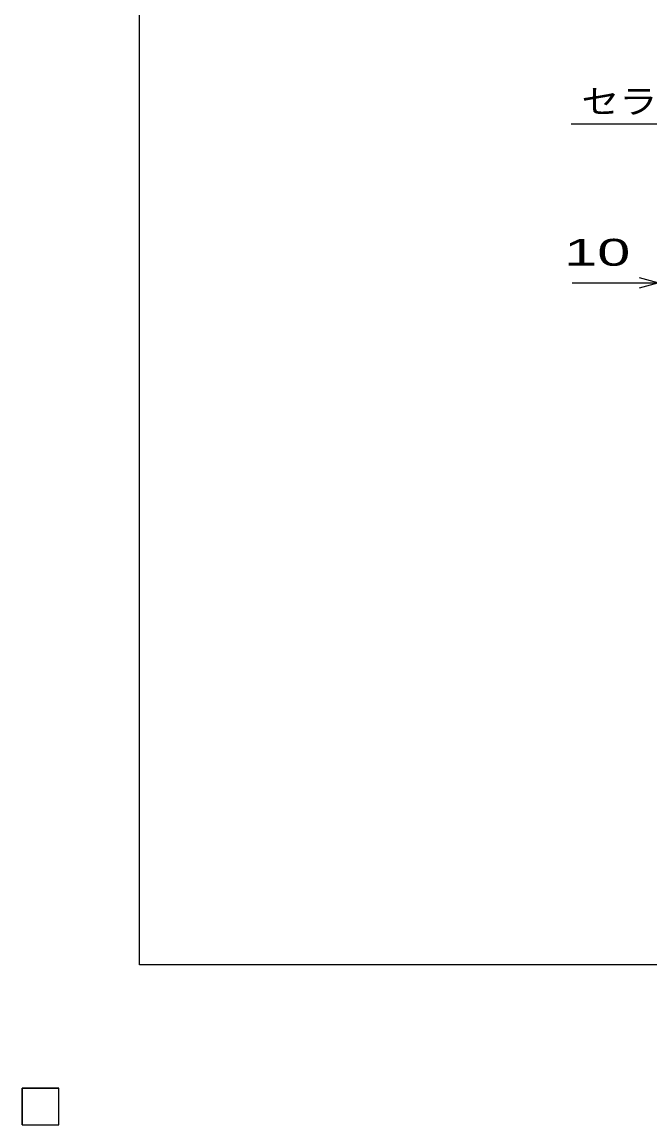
# Model space of a CAD drawing. Units: millimetres, scale not verified. Extents: x -1456 to 1389, y -1026 to 839.
# Drawn here: x -1456 to -1045, y -1026 to -304 of the extents above; entities that cross this region are included whole.
import ezdxf
from ezdxf.enums import TextEntityAlignment as Align

# ---------------------------------------------------------------- set-up
doc = ezdxf.new("R2010")
doc.units = ezdxf.units.MM
doc.header["$LTSCALE"] = 8
for name, color, linetype, lineweight in [('0_2', 150, 'Continuous', 25), ('16', 3, 'Continuous', 25), ('22', 2, 'Continuous', 25)]:
    doc.layers.add(name, color=color, linetype=linetype, lineweight=lineweight)
doc.styles.add('ベクトル', font='')
doc.styles.get('ベクトル').set_extended_font_data('ベクトル')

msp = doc.modelspace()

# ---------------------------------------------------------------- linework, layer by layer
at = {"layer": '0_2'}
for p, q in [((-1379.2, -921.2), (-1379.2, 838.8)), ((1388.8, -921.2), (-1379.2, -921.2))]:
    msp.add_line(p, q, dxfattribs=at)
at = {"layer": '16'}
for p, q in [((-1456, -1002), (-1432, -1002)), ((-1456, -1026), (-1456, -1002)), ((-1456, -1002), (-1432, -1002)), ((-1456, -1026), (-1456, -1002)), ((-1456, -1002), (-1432, -1002)), ((-1456, -1026), (-1456, -1002)), ((-1456, -1002), (-1432, -1002)), ((-1456, -1026), (-1456, -1002)), ((-1456, -1002), (-1432, -1002)), ((-1456, -1026), (-1456, -1002)), ((-1432, -1026), (-1432, -1002)), ((-1432, -1026), (-1432, -1002)), ((-1432, -1026), (-1432, -1002)), ((-1432, -1026), (-1432, -1002)), ((-1432, -1026), (-1432, -1002)), ((-1456, -1026), (-1432, -1026)), ((-1456, -1026), (-1432, -1026)), ((-1456, -1026), (-1432, -1026)), ((-1456, -1026), (-1432, -1026)), ((-1456, -1026), (-1432, -1026))]:
    msp.add_line(p, q, dxfattribs=at)
at = {"layer": '22', "color": 4}
for p, q in [((-1096.8, -370.7), (-920.8, -370.7)), ((-1096, -474.7), (-1040, -474.7)), ((-1040, -474.7), (-1052, -471.5)), ((-1052, -477.9), (-1040, -474.7))]:
    msp.add_line(p, q, dxfattribs=at)
at = {"layer": '22'}
for p, q in [((-1432, -1002), (-1456, -1002)), ((-1456, -1002), (-1456, -1026)), ((-1432, -1002), (-1456, -1002)), ((-1456, -1002), (-1456, -1026)), ((-1432, -1002), (-1456, -1002)), ((-1456, -1002), (-1456, -1026)), ((-1432, -1026), (-1432, -1002)), ((-1432, -1026), (-1432, -1002)), ((-1432, -1026), (-1432, -1002)), ((-1456, -1026), (-1432, -1026)), ((-1456, -1026), (-1432, -1026)), ((-1456, -1026), (-1432, -1026))]:
    msp.add_line(p, q, dxfattribs=at)

# ---------------------------------------------------------------- texts
at = {"layer": '22', "style": 'ベクトル'}
for s, height, width, p in [('セラミック充填', 15.84, 1.15, (-1090, -355.9)), (' 10 ', 17.6, 1.65, (-1112, -454.7))]:
    msp.add_text(s, height=height, dxfattribs=dict(at, width=width)).set_placement(p, align=Align.MIDDLE_LEFT)

doc.saveas('drawing.dxf')
